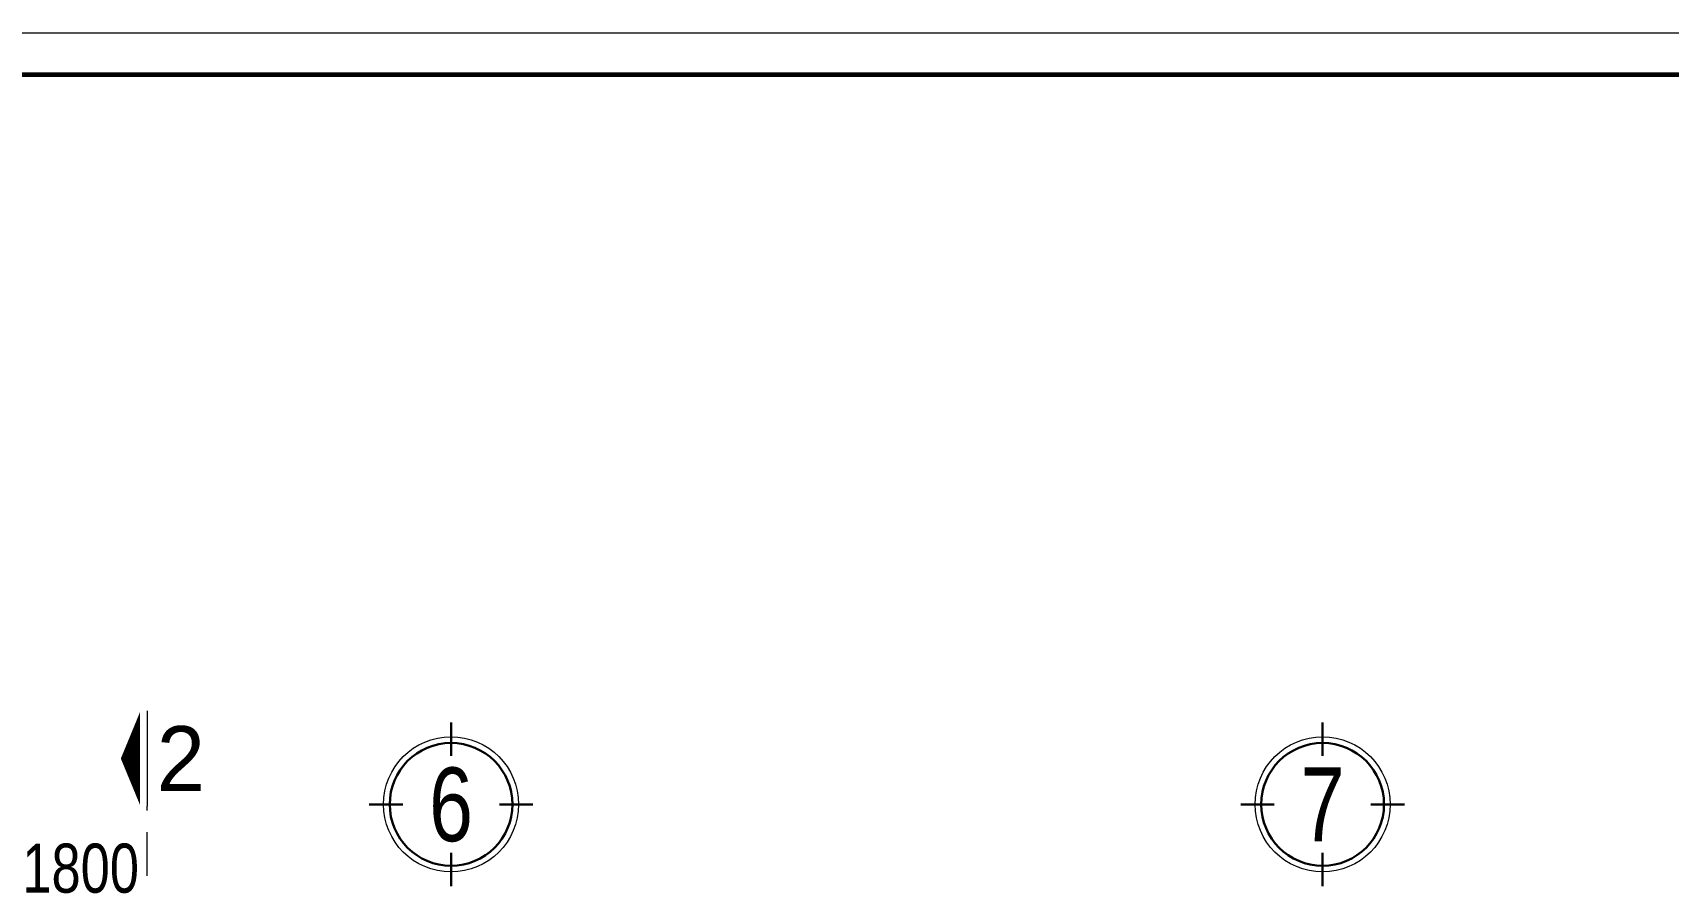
# Model space of a CAD drawing. Header units: millimetres. Extents: x 1109421 to 1726579, y -247837 to 144927.
# Drawn here: x 1664183 to 1675443, y -197632 to -191761 of the extents above; entities that cross this region are included whole.
import ezdxf
from ezdxf.enums import TextEntityAlignment as Align

# ---------------------------------------------------------------- set-up
doc = ezdxf.new("R2010")
doc.units = ezdxf.units.MM
doc.header["$LTSCALE"] = 600
doc.header["$MEASUREMENT"] = 0
doc.linetypes.add('HIDDEN', pattern=[0.375, 0.25, -0.125])
doc.layers.get('0').update_dxf_attribs({"lineweight": 0})
doc.layers.get('Defpoints').update_dxf_attribs({"lineweight": 0})
for name, color, linetype, lineweight in [('dim', 144, 'Continuous', 13), ('Khungten_LCDI', 7, 'Continuous', 25), ('LC ISO', 153, 'Continuous', 13), ('LC Khac', 4, 'Continuous', 9), ('LC MANH DUT', 35, 'HIDDEN', 5), ('LC Text1', 3, 'Continuous', 20), ('thay1', 63, 'Continuous', 18)]:
    doc.layers.add(name, color=color, linetype=linetype, lineweight=lineweight)
doc.styles.add('EG 1', font='VHAVANB.TTF')
doc.styles.add('HOATBIF', font='hoatbif.shx', dxfattribs={"width": 0.8})
doc.styles.add('Khungten', font='VHAVAN.TTF', dxfattribs={"width": 0.9, "height": 5000})
doc.styles.add('LC 1', font='VHAVANB.TTF')
doc.styles.add('Tahoma', font='tahoma.ttf')
doc.styles.add('Title', font='VHBLACK.TTF')
doc.dimstyles.new('1-135', dxfattribs={"dimscale": 135, "dimtxt": 2.5, "dimasz": 0.35, "dimexe": 0.5, "dimexo": 0, "dimgap": 0.8, "dimtad": 1, "dimdec": 0, "dimzin": 0, "dimdsep": 46, "dimtxsty": 'HOATBIF', "dimblk1": 'DOT', "dimblk2": 'DOT', "dimsah": 1, "dimcen": -1, "dimdle": 1, "dimclrd": 256, "dimclre": 256, "dimclrt": 4, "dimadec": 3, "dimazin": 2, "dimtfac": 0.333333, "dimtdec": 0, "dimtix": 1, "dimtmove": 2, "dimatfit": 3, "dimldrblk": 'DOT', "dimfxl": 1, "dimtvp": 0.833333, "dimtolj": 1, "dimtzin": 0, "dimarcsym": 0})

# ---------------------------------------------------------------- blocks, each defined once
blk = doc.blocks.new('A$Cb3b0a436')
at = {"layer": 'Defpoints', "color": 0, "lineweight": 0}
blk.add_lwpolyline([(6.984, 0), (6.984, 297), (426.984, 297), (426.984, 0)], close=True, dxfattribs=at)
at = {"layer": 'Khungten_LCDI', "color": 5, "lineweight": 60}
blk.add_lwpolyline([(18.984, 2), (18.984, 295), (424.984, 295), (424.984, 2)], close=True, dxfattribs=at)
at = {"color": 7, "style": 'Khungten', "width": 0.8}
for tag, p in [('REVISION', (413.972, 41.037)), ('NGAYHT', (414.445, 32.406))]:
    blk.add_attdef(tag, text='', height=2, dxfattribs=at).set_placement(p, align=Align.CENTER)
at = {"layer": 'LC Text1', "style": 'Title', "width": 1.485915}
for tag, p, p2 in [('TENBANVE1', (388.111, 59.642), (422.376, 59.642)), ('TENBANVE2', (388.111, 52.875), (422.376, 52.875))]:
    blk.add_attdef(tag, text='', height=2.5, dxfattribs=at).set_placement(p, p2, align=Align.FIT)
at = {"layer": 'LC Text1', "style": 'Title', "width": 0.7}
blk.add_attdef('SOBANVE', text='', height=2.5, dxfattribs=at).set_placement((414.604, 9.538), align=Align.CENTER)
blk = doc.blocks.new('KyHieu TrucDinhVi')
at = {"color": 7, "lineweight": 30}
for p, q in [((0, 2.364), (0, 4)), ((-2.364, 0), (-4, 0)), ((2.364, 0), (4, 0)), ((0, -2.364), (0, -4))]:
    blk.add_line(p, q, dxfattribs=at)
blk.add_circle((0, 0), 3.3)
blk.add_circle((0, 0), 3, dxfattribs=at)
at = {"ltscale": 20, "style": 'Tahoma'}
blk.add_attdef('AA', text='', height=3, dxfattribs=at).set_placement((0, 0), align=Align.MIDDLE_CENTER)
blk = doc.blocks.new('cat11')
at = {"layer": 'LC Khac', "color": 1, "ltscale": 2}
blk.add_line((0, 0), (0, 485.5), dxfattribs=at)
blk.add_lwpolyline([(-134, 242.7, 0, 471.4, 0), (-36.6, 242.7, 275, 275, 0)], format="xyseb", dxfattribs=at)
at = {"ltscale": 2, "style": 'LC 1'}
blk.add_attdef('A', text='', height=330, dxfattribs=at).set_placement((178.5, 242.7), align=Align.MIDDLE_CENTER)
blk = doc.blocks.new('DOT')
at = {"layer": 'dim'}
for p, q in [((-3, 0), (3, 0)), ((-1, -1), (1, 1))]:
    blk.add_line(p, q, dxfattribs=at)
blk.add_lwpolyline([(0.5, 1), (-1, -0.5), (-0.5, -1), (1, 0.5)], close=True, dxfattribs=at)
blk = doc.blocks.new('*D1661')
at = {"layer": 'Defpoints', "color": 0, "transparency": 16777216}
for p in [(1684263, -197786), (1642463, -200201), (1684263, -200201)]:
    blk.add_point(p, dxfattribs=at)
at = {"layer": 'dim', "lineweight": -2, "transparency": 16777216}
for p, q in [((1642463, -200201), (1642463, -197719)), ((1684263, -200201), (1684263, -197719)), ((1642511, -197786), (1684216, -197786))]:
    blk.add_line(p, q, dxfattribs=at)
at = {"layer": 'dim', "lineweight": -2, "transparency": 16777216, "xscale": 47.25, "yscale": 47.25, "zscale": 47.25, "rotation": 180}
blk.add_blockref('DOT', (1642463, -197786), dxfattribs=at)
at = {"layer": 'dim', "lineweight": -2, "transparency": 16777216, "xscale": 47.25, "yscale": 47.25, "zscale": 47.25}
blk.add_blockref('DOT', (1684263, -197786), dxfattribs=at)
at = {"layer": 'dim', "color": 4, "transparency": 16777216, "insert": (1664413, -197510), "char_height": 337.5, "attachment_point": 5, "style": 'HOATBIF'}
blk.add_mtext('\\A1;41800', dxfattribs=at)
blk = doc.blocks.new('_Dot')
at = {"color": 0, "linetype": 'ByBlock', "lineweight": -2}
blk.add_line((-0.5, 0), (-1, 0), dxfattribs=at)
at = {"color": 0, "linetype": 'ByBlock', "const_width": 0.5}
blk.add_lwpolyline([(-0.25, 0, 1), (0.25, 0, 1)], format="xyb", close=True, dxfattribs=at)

msp = doc.modelspace()

# ---------------------------------------------------------------- linework, layer by layer
at = {"layer": 'LC MANH DUT', "ltscale": 2}
msp.add_line((1664970.9, -218710.6), (1664970.9, -197081.3), dxfattribs=at)

# ---------------------------------------------------------------- block references
at = {"xscale": 143.35021493995, "yscale": 143.35021493995, "zscale": 143.35021493995}
msp.add_blockref('A$Cb3b0a436', (1635540, -234336.5), dxfattribs=at)
at = {"layer": 'LC ISO'}
ref = msp.add_blockref('KyHieu TrucDinhVi', (1667063.4, -197068.8), dxfattribs=dict(at, xscale=140.8352653944289, yscale=140.8352653944289, zscale=140.8352653944289))
ref.add_attrib('AA', '6', dxfattribs={"layer": '0', "ltscale": 20, "height": 507, "style": 'EG 1', "width": 0.8}).set_placement((1667063.4, -197068.8), align=Align.MIDDLE_CENTER)
ref = msp.add_blockref('KyHieu TrucDinhVi', (1673063.4, -197068.8), dxfattribs=dict(at, xscale=140.8352653944289, yscale=140.8352653944289, zscale=140.8352653944289))
ref.add_attrib('AA', '7', dxfattribs={"layer": '0', "ltscale": 20, "height": 507, "style": 'EG 1', "width": 0.8}).set_placement((1673063.4, -197068.8), align=Align.MIDDLE_CENTER)
at = {"layer": 'thay1'}
ref = msp.add_blockref('cat11', (1664970.9, -196426), dxfattribs=dict(at, xscale=-1.35, yscale=1.35, zscale=1.35, rotation=180))
ref.add_attrib('A', '2', dxfattribs={"layer": '0', "ltscale": 2, "height": 445.5, "style": 'LC 1'}).set_placement((1665203.4, -196753.6), align=Align.MIDDLE_CENTER)
ref = msp.add_blockref('cat11', (1664970.9, -196426), dxfattribs=dict(at, xscale=-1.35, yscale=1.35, zscale=1.35, rotation=180))
ref.add_attrib('A', '2', dxfattribs={"layer": '0', "ltscale": 2, "height": 445.5, "style": 'LC 1'}).set_placement((1665203.4, -196753.6), align=Align.MIDDLE_CENTER)

# ---------------------------------------------------------------- dimensions: what is measured, and where the dimension line sits
at = {"layer": 'dim'}
dim = msp.add_linear_dim(base=(1684263.4, -197786.4), p1=(1642463.4, -200200.8), p2=(1684263.4, -200200.8), dimstyle='1-135', dxfattribs=at)
dim.commit()
dim.dimension.update_dxf_attribs({"geometry": '*D1661', "text_midpoint": (1664413, -197509.7), "dimtype": 160})

doc.saveas('drawing.dxf')
